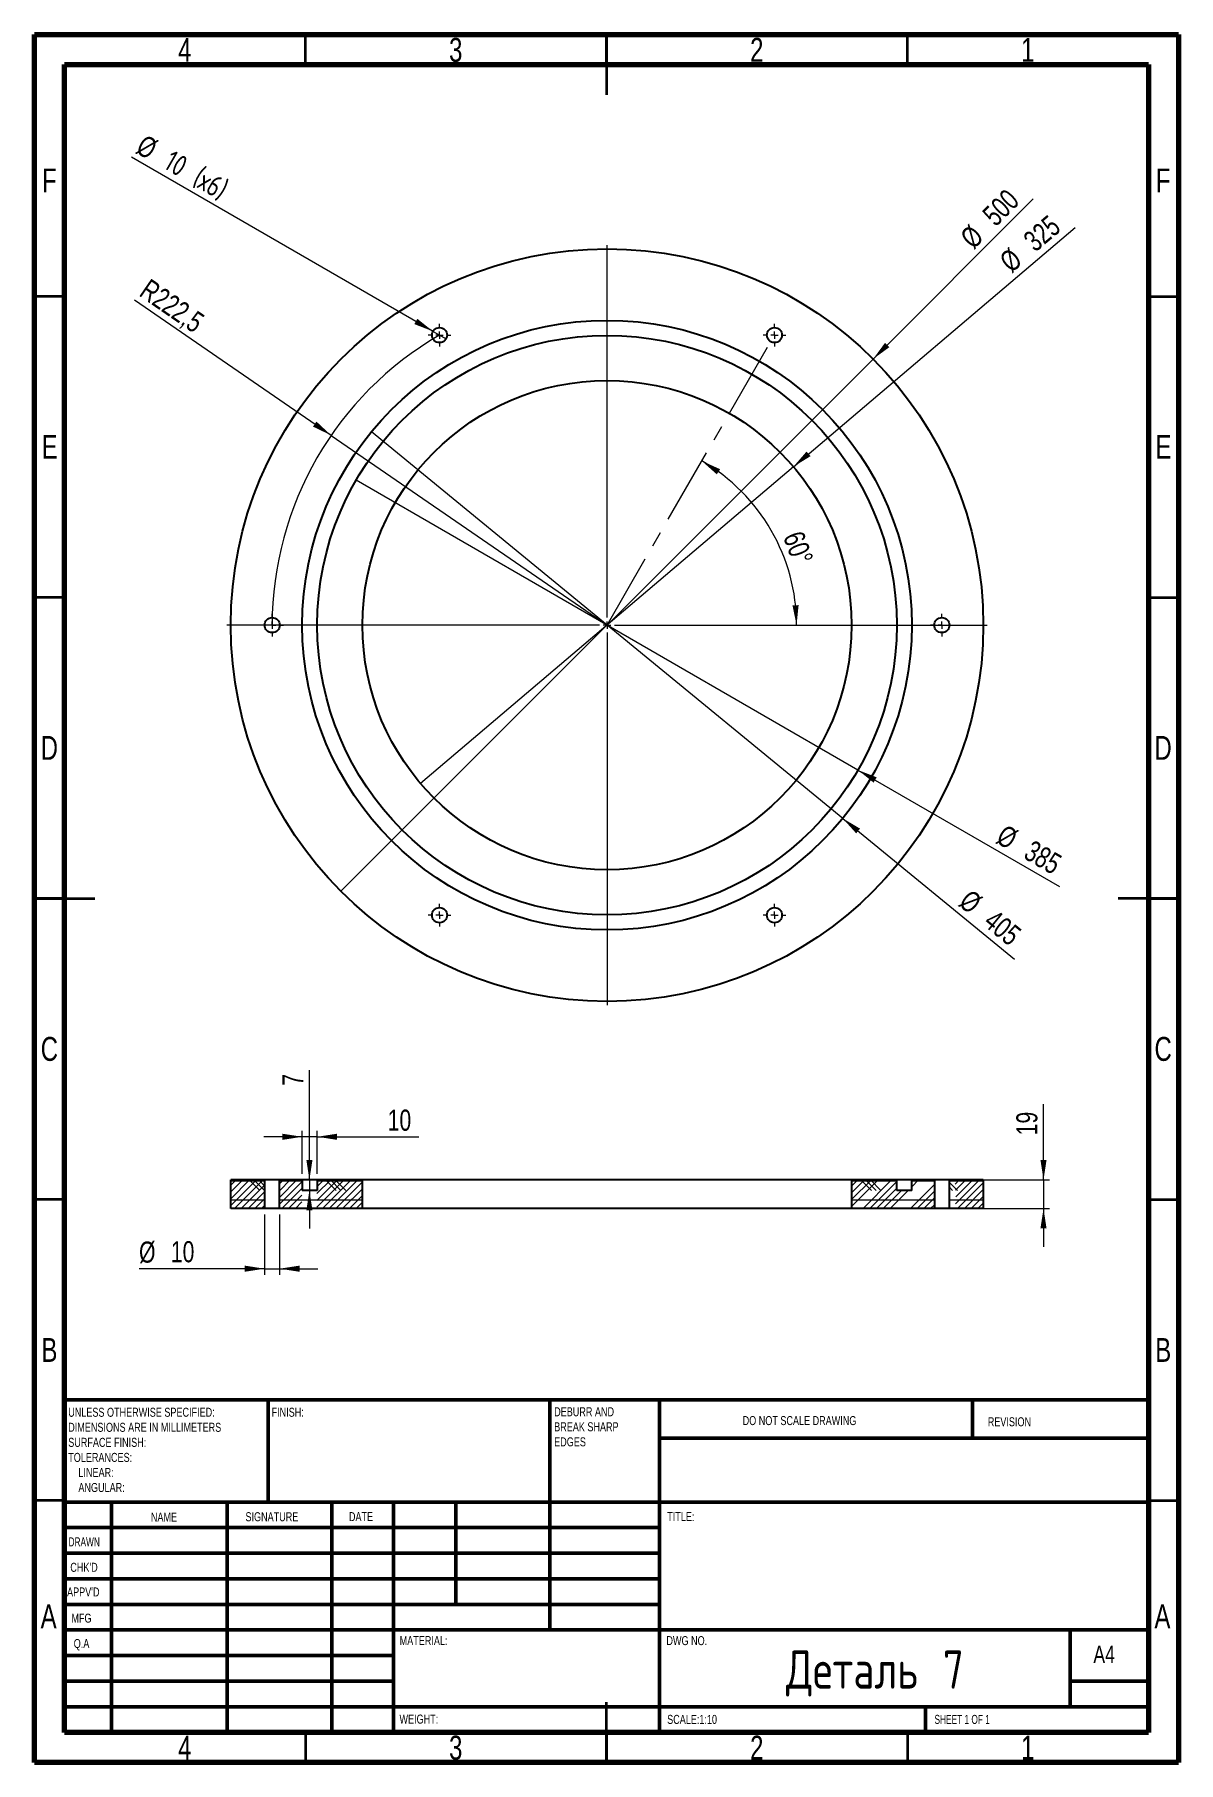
# Model space of a CAD drawing. Header units: millimetres. Extents: x 15 to 205, y 5 to 292.
import ezdxf

# ---------------------------------------------------------------- set-up
doc = ezdxf.new("R2010")
doc.units = ezdxf.units.MM
doc.linetypes.add('CENTERX2', pattern=[20.32, 12.7, -2.54, 2.54, -2.54])
doc.styles.add('SLDTEXTSTYLE0', font='TXT', dxfattribs={"width": 0.75})
doc.styles.add('SLDTEXTSTYLE1', font='TXT', dxfattribs={"width": 0.686449})
doc.styles.add('SLDTEXTSTYLE2', font='TXT', dxfattribs={"width": 0.6875})
doc.styles.add('SLDTEXTSTYLE3', font='TXT', dxfattribs={"width": 0.75, "bigfont": 'bigfont'})
doc.dimstyles.new('SLDDIMSTYLE0', dxfattribs={"dimtxt": 3.5, "dimasz": 3.302, "dimexe": 0, "dimexo": 0.0625, "dimgap": 0.875, "dimtad": 1, "dimdec": 1, "dimlfac": 4, "dimrnd": 1e-09, "dimzin": 12, "dimdsep": 46, "dimtxsty": 'SLDTEXTSTYLE0', "dimsah": 1, "dimcen": 0, "dimadec": 0, "dimazin": 3, "dimtfac": 1, "dimtdec": 1, "dimtofl": 0, "dimtmove": 0, "dimatfit": 3, "dimfxl": 1, "dimfrac": 2, "dimtolj": 1, "dimtzin": 12, "dimarcsym": 0})
doc.dimstyles.new('SLDDIMSTYLE1', dxfattribs={"dimtxt": 3.5, "dimasz": 3.302, "dimexe": 0, "dimexo": 0.0625, "dimgap": 0.875, "dimtad": 1, "dimdec": 4, "dimlfac": 4, "dimzin": 12, "dimdsep": 46, "dimtxsty": 'SLDTEXTSTYLE0', "dimsah": 1, "dimcen": 0.09, "dimazin": 3, "dimtfac": 1, "dimtofl": 0, "dimtmove": 0, "dimatfit": 3, "dimfxl": 1, "dimfrac": 2, "dimtolj": 1, "dimtzin": 12, "dimarcsym": 0})
doc.dimstyles.new('SLDDIMSTYLE2', dxfattribs={"dimtxt": 3.5, "dimasz": 3.302, "dimexe": 0, "dimexo": 0.0625, "dimgap": 0.875, "dimtad": 1, "dimdec": 0, "dimlfac": 4, "dimrnd": 1e-09, "dimzin": 12, "dimdsep": 46, "dimtxsty": 'SLDTEXTSTYLE0', "dimblk1": 'NONE', "dimsah": 1, "dimcen": 0, "dimadec": 0, "dimazin": 3, "dimtfac": 1, "dimtdec": 0, "dimtmove": 0, "dimatfit": 3, "dimldrblk": 'NONE', "dimfxl": 1, "dimfrac": 2, "dimtolj": 1, "dimtzin": 12, "dimarcsym": 0})
doc.dimstyles.new('SLDDIMSTYLE3', dxfattribs={"dimtxt": 3.5, "dimasz": 3.302, "dimexe": 0, "dimexo": 0.0625, "dimgap": 0.875, "dimtad": 1, "dimdec": 0, "dimlfac": 4, "dimrnd": 1e-09, "dimzin": 12, "dimdsep": 46, "dimtxsty": 'SLDTEXTSTYLE0', "dimsah": 1, "dimcen": 0.09, "dimadec": 0, "dimazin": 3, "dimtfac": 1, "dimtdec": 0, "dimtmove": 0, "dimatfit": 0, "dimfxl": 1, "dimfrac": 2, "dimtolj": 1, "dimtzin": 12, "dimarcsym": 0})
doc.dimstyles.new('SLDDIMSTYLE4', dxfattribs={"dimtxt": 3.5, "dimasz": 3.302, "dimexe": 0, "dimexo": 0.0625, "dimgap": 0.875, "dimtad": 1, "dimdec": 0, "dimlfac": 4, "dimrnd": 1e-09, "dimzin": 12, "dimdsep": 46, "dimtxsty": 'SLDTEXTSTYLE0', "dimsah": 1, "dimcen": 0.09, "dimadec": 0, "dimazin": 3, "dimtfac": 1, "dimtmove": 0, "dimatfit": 0, "dimfxl": 1, "dimfrac": 2, "dimtolj": 1, "dimtzin": 12, "dimarcsym": 0})
pattern_1 = [(0, (0, 0), (0, 3.175), []), (135, (1.5875, -1.5875), (-6.35, -6.35), [4.49013, -4.49013]), (135, (2.381, -1.5875), (-6.35, -6.35), [4.49013, -4.49013]), (135, (3.175, -1.5875), (-6.35, -6.35), [4.49013, -4.49013])]

# ---------------------------------------------------------------- blocks, each defined once
blk = doc.blocks.new('SW_NOTE_0')
at = {"color": 0, "linetype": 'Continuous', "lineweight": 0, "char_height": 1.5, "attachment_point": 1, "style": 'SLDTEXTSTYLE0'}
for s, insert in [('UNLESS OTHERWISE SPECIFIED:', (0, 1.93)), ('DIMENSIONS ARE IN MILLIMETERS', (0, -0.57)), ('TOLERANCES:', (0, -5.57)), ('SURFACE FINISH:', (0, -3.07)), ('LINEAR:', (1.69, -8.07)), ('ANGULAR:', (1.69, -10.57))]:
    blk.add_mtext(s, dxfattribs=dict(at, insert=insert))
blk = doc.blocks.new('SW_NOTE_0_1')
at = {"color": 0, "linetype": 'Continuous', "lineweight": 0, "char_height": 1.5, "attachment_point": 1, "style": 'SLDTEXTSTYLE0'}
for s, insert in [('DEBURR AND', (0, 1.93)), ('BREAK SHARP', (0, -0.57)), ('EDGES', (0, -3.07))]:
    blk.add_mtext(s, dxfattribs=dict(at, insert=insert))
blk = doc.blocks.new('_D')
at = {"color": 7, "linetype": 'Continuous', "lineweight": 0}
for q in [(31.62, 247.88), (110.09, 193.9)]:
    blk.add_line((64.26, 225.43), q, dxfattribs=at)
at = {"color": 7, "linetype": 'Continuous', "lineweight": 18}
blk.add_solid([(64.26, 225.43), (61.82, 227.72), (61.25, 226.88)], dxfattribs=at)
at = {"color": 7, "linetype": 'Continuous', "lineweight": 18, "insert": (34.17, 251.6), "char_height": 3.5, "attachment_point": 1, "rotation": 325.4746, "style": 'SLDTEXTSTYLE0'}
blk.add_mtext('R222,5', dxfattribs=at)
blk = doc.blocks.new('_D_1')
at = {"color": 7, "linetype": 'Continuous', "lineweight": 18}
blk.add_arc((110.09, 193.9), 31.49, 0, 60, dxfattribs=at)
for points in [[(125.83, 221.17), (128.32, 218.95), (128.88, 219.8)], [(141.57, 193.9), (141.91, 197.23), (140.89, 197.18)]]:
    blk.add_solid(points, dxfattribs=at)
at = {"color": 7, "linetype": 'Continuous', "lineweight": 18, "insert": (142.56, 209.83), "char_height": 3.5, "attachment_point": 1, "rotation": 290.5456, "style": 'SLDTEXTSTYLE0'}
blk.add_mtext('60°', dxfattribs=at)
blk = doc.blocks.new('_D_2')
at = {"color": 7, "linetype": 'Continuous', "lineweight": 0}
for q in [(180.89, 264.71), (65.89, 149.71)]:
    blk.add_line((154.28, 238.1), q, dxfattribs=at)
at = {"color": 7, "linetype": 'Continuous', "lineweight": 18}
blk.add_solid([(154.28, 238.1), (156.97, 240.07), (156.26, 240.79)], dxfattribs=at)
at = {"color": 7, "linetype": 'Continuous', "lineweight": 18, "char_height": 3.5, "attachment_point": 1, "rotation": 45, "style": 'SLDTEXTSTYLE0'}
for s, insert in [('500', (172.18, 262.45)), ('%%c', (168.48, 258.68))]:
    blk.add_mtext(s, dxfattribs=dict(at, insert=insert))
blk = doc.blocks.new('_None')
blk = doc.blocks.new('_D_3')
at = {"color": 7, "linetype": 'Continuous', "lineweight": 0}
for q in [(187.82, 259.97), (79.13, 167.6)]:
    blk.add_line((141.04, 220.21), q, dxfattribs=at)
at = {"color": 7, "linetype": 'Continuous', "lineweight": 18}
blk.add_solid([(141.04, 220.21), (143.89, 221.97), (143.23, 222.74)], dxfattribs=at)
at = {"color": 7, "linetype": 'Continuous', "lineweight": 18, "char_height": 3.5, "attachment_point": 1, "rotation": 40.3618, "style": 'SLDTEXTSTYLE0'}
for s, insert in [('325', (178.95, 258.43)), ('%%c', (174.97, 254.97))]:
    blk.add_mtext(s, dxfattribs=dict(at, insert=insert))
blk = doc.blocks.new('_D_4')
at = {"color": 7, "linetype": 'Continuous', "lineweight": 0}
for q in [(31.11, 271.62), (83.36, 241.45)]:
    blk.add_line((81.19, 242.7), q, dxfattribs=at)
at = {"color": 7, "linetype": 'Continuous', "lineweight": 18}
blk.add_solid([(81.19, 242.7), (78.58, 244.79), (78.08, 243.91)], dxfattribs=at)
at = {"color": 7, "linetype": 'Continuous', "lineweight": 18, "char_height": 3.5, "attachment_point": 1, "rotation": 330}
for s, insert, style in [('%%c', (33.36, 275.52), 'SLDTEXTSTYLE0'), ('10 (х6)', (37.96, 272.93), 'SLDTEXTSTYLE3')]:
    blk.add_mtext(s, dxfattribs=dict(at, insert=insert, style=style))
blk = doc.blocks.new('_D_5')
at = {"color": 7, "linetype": 'Continuous', "lineweight": 0}
for q in [(68.41, 217.97), (185.27, 150.5)]:
    blk.add_line((151.76, 169.84), q, dxfattribs=at)
at = {"color": 7, "linetype": 'Continuous', "lineweight": 18}
blk.add_solid([(151.76, 169.84), (154.37, 167.75), (154.88, 168.63)], dxfattribs=at)
at = {"color": 7, "linetype": 'Continuous', "lineweight": 18, "char_height": 3.5, "attachment_point": 1, "rotation": 330, "style": 'SLDTEXTSTYLE0'}
for s, insert in [('%%c', (176.24, 160.92)), ('385', (180.84, 158.33))]:
    blk.add_mtext(s, dxfattribs=dict(at, insert=insert))
blk = doc.blocks.new('_D_6')
at = {"color": 7, "linetype": 'Continuous', "lineweight": 0}
for q in [(70.94, 226), (177.75, 138.43)]:
    blk.add_line((149.24, 161.81), q, dxfattribs=at)
at = {"color": 7, "linetype": 'Continuous', "lineweight": 18}
blk.add_solid([(149.24, 161.81), (151.47, 159.32), (152.11, 160.11)], dxfattribs=at)
at = {"color": 7, "linetype": 'Continuous', "lineweight": 18, "char_height": 3.5, "attachment_point": 1, "rotation": 320.6539, "style": 'SLDTEXTSTYLE0'}
for s, insert in [('%%c', (170.52, 150.19)), ('405', (174.64, 146.88))]:
    blk.add_mtext(s, dxfattribs=dict(at, insert=insert))
blk = doc.blocks.new('SW_CENTERMARKSYMBOL_0')
at = {"color": 0, "linetype": 'Continuous', "lineweight": 18}
for p, q in [((0, 1.25), (0, 63.125)), ((-1.25, 0), (-63.125, 0)), ((0, 0), (-0.625, 0)), ((0, 0), (0, 0.625)), ((0, 0), (0, -0.625)), ((0, 0), (0.625, 0)), ((1.25, 0), (63.125, 0)), ((0, -1.25), (0, -63.125))]:
    blk.add_line(p, q, dxfattribs=at)
blk = doc.blocks.new('SW_CENTERMARKSYMBOL_1')
at = {"color": 0, "linetype": 'Continuous', "lineweight": 18}
for p, q in [((-1.25, 0), (-1.875, 0)), ((0, 0), (-0.625, 0)), ((0, 1.25), (0, 1.875)), ((0, 0), (0, 0.625)), ((0, 0), (0, -0.625)), ((0, 0), (0.625, 0)), ((1.25, 0), (1.875, 0)), ((0, -1.25), (0, -1.875))]:
    blk.add_line(p, q, dxfattribs=at)
blk = doc.blocks.new('SW_CENTERMARKSYMBOL_2')
at = {"color": 0, "linetype": 'Continuous', "lineweight": 18}
for p, q in [((-1.25, 0), (-1.875, 0)), ((0, 0), (-0.625, 0)), ((0, 1.25), (0, 1.875)), ((0, 0), (0, 0.625)), ((0, 0), (0, -0.625)), ((0, 0), (0.625, 0)), ((1.25, 0), (1.875, 0)), ((0, -1.25), (0, -1.875))]:
    blk.add_line(p, q, dxfattribs=at)
blk = doc.blocks.new('SW_CENTERMARKSYMBOL_3')
at = {"color": 0, "linetype": 'Continuous', "lineweight": 18}
for p, q in [((-1.25, 0), (-1.875, 0)), ((0, 0), (-0.625, 0)), ((0, 1.25), (0, 1.875)), ((0, 0), (0, 0.625)), ((0, 0), (0, -0.625)), ((0, 0), (0.625, 0)), ((1.25, 0), (1.875, 0)), ((0, -1.25), (0, -1.875))]:
    blk.add_line(p, q, dxfattribs=at)
blk = doc.blocks.new('SW_CENTERMARKSYMBOL_4')
at = {"color": 0, "linetype": 'Continuous', "lineweight": 18}
for p, q in [((-1.25, 0), (-1.875, 0)), ((0, 0), (-0.625, 0)), ((0, 1.25), (0, 1.875)), ((0, 0), (0, 0.625)), ((0, 0), (0, -0.625)), ((0, 0), (0.625, 0)), ((1.25, 0), (1.875, 0)), ((0, -1.25), (0, -1.875))]:
    blk.add_line(p, q, dxfattribs=at)
blk = doc.blocks.new('SW_CENTERMARKSYMBOL_5')
at = {"color": 0, "linetype": 'Continuous', "lineweight": 18}
for p, q in [((-1.25, 0), (-1.875, 0)), ((0, 0), (-0.625, 0)), ((0, 1.25), (0, 1.875)), ((0, 0), (0, 0.625)), ((0, 0), (0, -0.625)), ((0, 0), (0.625, 0)), ((1.25, 0), (1.875, 0)), ((0, -1.25), (0, -1.875))]:
    blk.add_line(p, q, dxfattribs=at)
blk = doc.blocks.new('SW_CENTERMARKSYMBOL_6')
at = {"color": 0, "linetype": 'Continuous', "lineweight": 18}
for p, q in [((-1.25, 0), (-1.875, 0)), ((0, 0), (-0.625, 0)), ((0, 1.25), (0, 1.875)), ((0, 0), (0, 0.625)), ((0, 0), (0, -0.625)), ((0, 0), (0.625, 0)), ((1.25, 0), (1.875, 0)), ((0, -1.25), (0, -1.875))]:
    blk.add_line(p, q, dxfattribs=at)
blk = doc.blocks.new('SW_HATCH_0')
at = {"color": 0, "linetype": 'Continuous', "lineweight": 0}
for p, q in [((0, 0), (-0.89, -0.89)), ((1.12, 0), (-0.89, -2.01)), ((2.25, 0), (-0.89, -3.14)), ((3.37, 0), (-0.89, -4.26)), ((4.49, 0), (-0.26, -4.75)), ((4.73, -0.88), (0.86, -4.75)), ((4.73, -2), (1.99, -4.75)), ((4.73, -3.12), (3.11, -4.75)), ((4.73, -4.25), (4.23, -4.75))]:
    blk.add_line(p, q, dxfattribs=at)
blk = doc.blocks.new('SW_HATCH_1')
at = {"color": 0, "linetype": 'Continuous', "lineweight": 0}
for p, q in [((0, 0), (-0.62, -0.62)), ((1.12, 0), (-0.62, -1.75)), ((2.25, 0), (-0.62, -2.87)), ((7.86, 0), (5.58, -2.28)), ((8.98, 0), (5.58, -3.4)), ((10.1, 0), (5.58, -4.53)), ((6.74, 0), (5.63, -1.11)), ((11.23, 0), (6.48, -4.75)), ((12.35, 0), (7.6, -4.75)), ((3.06, -0.31), (-0.62, -3.99)), ((3.06, -1.43), (-0.26, -4.75)), ((3.06, -2.55), (0.86, -4.75)), ((13.13, -0.34), (8.72, -4.75)), ((13.13, -1.47), (9.84, -4.75)), ((13.13, -2.59), (10.97, -4.75)), ((3.06, -3.67), (1.99, -4.75)), ((13.13, -3.71), (12.09, -4.75))]:
    blk.add_line(p, q, dxfattribs=at)
blk = doc.blocks.new('SW_HATCH_2')
at = {"color": 0, "linetype": 'Continuous', "lineweight": 0}
for p, q in [((0, 0), (-1.04, -1.04)), ((1.12, 0), (-1.04, -2.16)), ((2.25, 0), (-1.04, -3.28)), ((3.37, 0), (-1.04, -4.41)), ((5.61, 0), (0.86, -4.75)), ((8.98, 0), (8.96, -0.02)), ((10.1, 0), (8.96, -1.14)), ((6.46, -0.27), (1.99, -4.75)), ((6.46, -1.4), (3.11, -4.75)), ((7.23, -1.75), (4.23, -4.75)), ((8.35, -1.75), (5.35, -4.75)), ((12.71, -0.76), (8.72, -4.75)), ((12.71, -1.88), (9.84, -4.75)), ((12.71, -3), (10.97, -4.75)), ((12.71, -4.13), (12.09, -4.75))]:
    blk.add_line(p, q, dxfattribs=at)
blk = doc.blocks.new('SW_HATCH_3')
at = {"color": 0, "linetype": 'Continuous', "lineweight": 0}
for p, q in [((0, 0), (-0.7, -0.7)), ((3.37, 0), (-0.61, -3.98)), ((1.12, 0), (-0.6, -1.72)), ((2.25, 0), (-0.56, -2.81)), ((4, -0.49), (-0.26, -4.75)), ((4, -1.61), (0.86, -4.75)), ((4, -2.74), (1.99, -4.75)), ((4, -3.86), (3.11, -4.75))]:
    blk.add_line(p, q, dxfattribs=at)
blk = doc.blocks.new('_D_7')
at = {"color": 7, "linetype": 'Continuous', "lineweight": 0}
for p, q in [((182.59, 101.76), (182.59, 114.35)), ((54.21, 101.76), (183.59, 101.76)), ((182.59, 101.76), (182.59, 97.01)), ((54.21, 97.01), (183.59, 97.01)), ((182.59, 97.01), (182.59, 90.66))]:
    blk.add_line(p, q, dxfattribs=at)
at = {"color": 7, "linetype": 'Continuous', "lineweight": 18}
for points in [[(182.59, 101.76), (183.09, 105.06), (182.08, 105.06)], [(182.59, 97.01), (182.08, 93.71), (183.09, 93.71)]]:
    blk.add_solid(points, dxfattribs=at)
at = {"color": 7, "linetype": 'Continuous', "lineweight": 18, "insert": (178.07, 109.17), "char_height": 3.5, "attachment_point": 1, "rotation": 90, "style": 'SLDTEXTSTYLE0'}
blk.add_mtext('19', dxfattribs=at)
blk = doc.blocks.new('_D_8')
at = {"color": 7, "linetype": 'Continuous', "lineweight": 0}
for p, q in [((60.65, 101.76), (60.65, 120)), ((60.46, 101.76), (61.65, 101.76)), ((60.65, 101.76), (60.65, 100.01)), ((60.65, 100.01), (60.65, 93.66))]:
    blk.add_line(p, q, dxfattribs=at)
at = {"color": 7, "linetype": 'Continuous', "lineweight": 18}
for points in [[(60.65, 101.76), (61.16, 105.06), (60.15, 105.06)], [(60.65, 100.01), (60.15, 96.71), (61.16, 96.71)]]:
    blk.add_solid(points, dxfattribs=at)
at = {"color": 7, "linetype": 'Continuous', "lineweight": 18, "insert": (56.14, 117.41), "char_height": 3.5, "attachment_point": 1, "rotation": 90, "style": 'SLDTEXTSTYLE0'}
blk.add_mtext('7', dxfattribs=at)
blk = doc.blocks.new('_D_9')
at = {"color": 7, "linetype": 'Continuous', "lineweight": 0}
for p, q in [((53.21, 96.01), (53.21, 86.01)), ((55.71, 96.01), (55.71, 86.01)), ((53.21, 87.01), (32.36, 87.01)), ((53.21, 87.01), (55.71, 87.01)), ((55.71, 87.01), (62.06, 87.01))]:
    blk.add_line(p, q, dxfattribs=at)
at = {"color": 7, "linetype": 'Continuous', "lineweight": 18}
for points in [[(53.21, 87.01), (49.91, 87.52), (49.91, 86.5)], [(55.71, 87.01), (59.01, 86.5), (59.01, 87.52)]]:
    blk.add_solid(points, dxfattribs=at)
at = {"color": 7, "linetype": 'Continuous', "lineweight": 18, "char_height": 3.5, "attachment_point": 1, "style": 'SLDTEXTSTYLE0'}
for s, insert in [('%%c', (32.36, 91.52)), ('10', (37.64, 91.58))]:
    blk.add_mtext(s, dxfattribs=dict(at, insert=insert))
blk = doc.blocks.new('_D_10')
at = {"color": 7, "linetype": 'Continuous', "lineweight": 0}
for p, q in [((59.46, 102.76), (59.46, 109.92)), ((61.96, 102.76), (61.96, 109.92)), ((59.46, 108.92), (53.11, 108.92)), ((61.96, 108.92), (59.46, 108.92)), ((61.96, 108.92), (78.84, 108.92))]:
    blk.add_line(p, q, dxfattribs=at)
at = {"color": 7, "linetype": 'Continuous', "lineweight": 18}
for points in [[(59.46, 108.92), (56.16, 109.43), (56.16, 108.41)], [(61.96, 108.92), (65.26, 108.41), (65.26, 109.43)]]:
    blk.add_solid(points, dxfattribs=at)
at = {"color": 7, "linetype": 'Continuous', "lineweight": 18, "insert": (73.66, 113.43), "char_height": 3.5, "attachment_point": 1, "style": 'SLDTEXTSTYLE0'}
blk.add_mtext('10', dxfattribs=at)

msp = doc.modelspace()

# ---------------------------------------------------------------- hatches: boundary and pattern name
at = {"linetype": 'Continuous', "lineweight": 18}
h = msp.add_hatch(dxfattribs=at)
h.set_pattern_fill('CORK', style=0)
h.set_pattern_definition(pattern_1)
h.paths.add_polyline_path([(47.585324, 97.01091), (53.210324, 97.01091), (53.210324, 101.76091), (47.585324, 101.76091)], flags=0)
h = msp.add_hatch(dxfattribs=at)
h.set_pattern_fill('CORK', style=0)
h.set_pattern_definition(pattern_1)
h.paths.add_polyline_path([(61.960324, 100.01091), (59.460324, 100.01091), (59.460324, 101.76091), (55.710324, 101.76091), (55.710324, 97.01091), (69.460324, 97.01091), (69.460324, 101.76091), (61.960324, 101.76091)], flags=0)
h = msp.add_hatch(dxfattribs=at)
h.set_pattern_fill('CORK', style=0)
h.set_pattern_definition(pattern_1)
h.paths.add_polyline_path([(160.710324, 100.01091), (158.210324, 100.01091), (158.210324, 101.76091), (150.710324, 101.76091), (150.710324, 97.01091), (164.460324, 97.01091), (164.460324, 101.76091), (160.710324, 101.76091)], flags=0)
h = msp.add_hatch(dxfattribs=at)
h.set_pattern_fill('CORK', style=0)
h.set_pattern_definition(pattern_1)
h.paths.add_polyline_path([(172.585324, 101.76091), (166.960324, 101.76091), (166.960324, 97.01091), (172.585324, 97.01091)], flags=0)

# ---------------------------------------------------------------- linework, layer by layer
at = {"color": 7, "linetype": 'Continuous', "lineweight": 70}
for p, q in [((15, 5), (15, 292)), ((15, 292), (205, 292)), ((205, 292), (205, 5)), ((20, 10), (20, 287)), ((20, 287), (200, 287)), ((200, 287), (200, 10)), ((200, 10), (20, 10)), ((205, 5), (15, 5))]:
    msp.add_line(p, q, dxfattribs=at)
at = {"color": 7, "linetype": 'Continuous', "lineweight": 35}
for p, q in [((60, 287), (60, 292)), ((110, 292), (110, 282)), ((110, 287), (110, 292)), ((160, 287), (160, 292)), ((20, 248.5), (15, 248.5)), ((200, 248.5), (205, 248.5)), ((20, 198.5), (15, 198.5)), ((200, 198.5), (205, 198.5)), ((15, 148.5), (25, 148.5)), ((20, 148.5), (15, 148.5)), ((205, 148.5), (195, 148.5)), ((200, 148.5), (205, 148.5)), ((20, 98.5), (15, 98.5)), ((200, 98.5), (205, 98.5)), ((20, 48.5), (15, 48.5)), ((200, 48.5), (205, 48.5)), ((110, 5), (110, 15)), ((60, 10), (60, 5)), ((110, 10), (110, 5)), ((160, 10), (160, 5))]:
    msp.add_line(p, q, dxfattribs=at)
at = {"color": 7, "linetype": 'CENTERX2', "lineweight": 18}
msp.add_line((110.085324, 193.904676), (137.89893, 242.079256), dxfattribs=at)
at = {"color": 7, "linetype": 'Continuous', "lineweight": 25}
for p, q in [((47.585324, 97.01091), (47.585324, 101.76091)), ((53.210324, 101.76091), (47.585324, 101.76091)), ((53.210324, 101.76091), (53.210324, 97.01091)), ((55.710324, 101.76091), (53.210324, 101.76091)), ((55.710324, 97.01091), (55.710324, 101.76091)), ((59.460324, 101.76091), (55.710324, 101.76091)), ((59.460324, 101.76091), (59.460324, 100.01091)), ((61.960324, 101.76091), (59.460324, 101.76091)), ((61.960324, 101.76091), (61.960324, 100.01091)), ((69.460324, 101.76091), (61.960324, 101.76091)), ((69.460324, 97.01091), (69.460324, 101.76091)), ((150.710324, 101.76091), (69.460324, 101.76091)), ((150.710324, 101.76091), (150.710324, 97.01091)), ((158.210324, 101.76091), (150.710324, 101.76091)), ((160.710324, 101.76091), (158.210324, 101.76091)), ((158.210324, 100.01091), (158.210324, 101.76091)), ((160.710324, 100.01091), (160.710324, 101.76091)), ((164.460324, 101.76091), (160.710324, 101.76091)), ((164.460324, 101.76091), (164.460324, 97.01091)), ((166.960324, 101.76091), (164.460324, 101.76091)), ((166.960324, 97.01091), (166.960324, 101.76091)), ((172.585324, 101.76091), (166.960324, 101.76091)), ((172.585324, 101.76091), (172.585324, 97.01091)), ((61.960324, 100.01091), (59.460324, 100.01091)), ((160.710324, 100.01091), (158.210324, 100.01091)), ((53.210324, 97.01091), (47.585324, 97.01091)), ((55.710324, 97.01091), (53.210324, 97.01091)), ((69.460324, 97.01091), (55.710324, 97.01091)), ((150.710324, 97.01091), (69.460324, 97.01091)), ((164.460324, 97.01091), (150.710324, 97.01091)), ((166.960324, 97.01091), (164.460324, 97.01091)), ((172.585324, 97.01091), (166.960324, 97.01091))]:
    msp.add_line(p, q, dxfattribs=at)
at = {"color": 7, "linetype": 'Continuous', "lineweight": 50}
for p, q in [((20, 65.25), (200, 65.25)), ((20, 65.25), (20, 10)), ((53.8, 48.25), (53.8, 65.25)), ((100.6, 65.25), (100.6, 27)), ((118.8, 65.25), (118.8, 10)), ((170.8, 58.875), (170.8, 65.25)), ((200, 58.875), (118.8, 58.875)), ((200, 48.25), (20, 48.25)), ((27.8, 48.25), (27.8, 10)), ((46.990952, 48.25), (46.990952, 10)), ((64.398926, 48.25), (64.398926, 10)), ((74.6, 10), (74.6, 48.25)), ((85, 31.25), (85, 48.25)), ((118.8, 44), (20, 44)), ((118.8, 39.75), (20, 39.75)), ((118.8, 35.5), (20, 35.5)), ((118.8, 31.25), (20, 31.25)), ((74.6, 27), (20, 27)), ((74.6, 27), (200, 27)), ((187, 14.25), (187, 27)), ((74.6, 22.749928), (20, 22.749928)), ((74.6, 18.5), (20, 18.5)), ((200, 18.5), (187, 18.5)), ((20, 14.25), (200, 14.25)), ((163, 10), (163, 14.25))]:
    msp.add_line(p, q, dxfattribs=at)
at = {"color": 7, "linetype": 'Continuous', "lineweight": 25}
for centre, radius in [((110.085324, 193.904676), 62.5), ((110.085324, 193.904676), 50.625), ((110.085324, 193.904676), 48.125), ((82.272824, 242.077339), 1.25), ((137.897824, 242.077339), 1.25), ((110.085324, 193.904676), 40.625), ((54.460324, 193.904676), 1.25), ((165.710324, 193.904676), 1.25), ((82.272824, 145.732013), 1.25), ((137.897824, 145.732013), 1.25)]:
    msp.add_circle(centre, radius, dxfattribs=at)
at = {"color": 7, "linetype": 'Continuous', "lineweight": 18}
msp.add_arc((110.085324, 193.904676), 55.625, 120.03841028, 180, dxfattribs=at)

# ---------------------------------------------------------------- block references
at = {"color": 7, "linetype": 'Continuous', "lineweight": 0}
for name, p in [('SW_CENTERMARKSYMBOL_0', (110.085324, 193.904676)), ('SW_CENTERMARKSYMBOL_4', (82.272824, 242.077339)), ('SW_CENTERMARKSYMBOL_1', (137.897824, 242.077339)), ('SW_CENTERMARKSYMBOL_5', (54.460324, 193.904676)), ('SW_CENTERMARKSYMBOL_3', (165.710324, 193.904676)), ('SW_CENTERMARKSYMBOL_2', (82.272824, 145.732013)), ('SW_CENTERMARKSYMBOL_6', (137.897824, 145.732013)), ('SW_HATCH_0', (48.475999, 101.76091)), ('SW_HATCH_1', (56.333723, 101.76091)), ('SW_HATCH_2', (151.748944, 101.76091)), ('SW_HATCH_3', (168.586924, 101.76091)), ('SW_NOTE_0', (20.593669, 61.98737)), ('SW_NOTE_0_1', (101.309216, 62.06949))]:
    msp.add_blockref(name, p, dxfattribs=at)

# ---------------------------------------------------------------- texts
for s, insert, char_height, attachment_point, style in [('4', (39.960037, 291.441827), 3.96875, 2, 'SLDTEXTSTYLE0'), ('3', (84.960037, 291.441827), 3.96875, 2, 'SLDTEXTSTYLE0'), ('2', (134.960037, 291.441827), 3.96875, 2, 'SLDTEXTSTYLE0'), ('1', (179.960037, 291.441827), 3.96875, 2, 'SLDTEXTSTYLE0'), ('F', (17.45774, 269.751779), 3.96875, 2, 'SLDTEXTSTYLE0'), ('F', (202.45774, 269.751779), 3.96875, 2, 'SLDTEXTSTYLE0'), ('E', (17.507809, 225.501779), 3.96875, 2, 'SLDTEXTSTYLE0'), ('E', (202.507809, 225.501779), 3.96875, 2, 'SLDTEXTSTYLE0'), ('D', (17.452687, 175.501779), 3.96875, 2, 'SLDTEXTSTYLE0'), ('D', (202.452687, 175.501779), 3.96875, 2, 'SLDTEXTSTYLE0'), ('C', (17.458659, 125.501779), 3.96875, 2, 'SLDTEXTSTYLE0'), ('C', (202.458659, 125.501779), 3.96875, 2, 'SLDTEXTSTYLE0'), ('B', (17.470602, 75.501779), 3.96875, 2, 'SLDTEXTSTYLE0'), ('B', (202.470602, 75.501779), 3.96875, 2, 'SLDTEXTSTYLE0'), ('FINISH:', (54.371292, 63.919272), 1.5, 1, 'SLDTEXTSTYLE0'), ('DO NOT SCALE DRAWING', (132.614641, 62.532994), 1.5, 1, 'SLDTEXTSTYLE0'), ('REVISION', (173.327582, 62.334909), 1.5, 1, 'SLDTEXTSTYLE0'), ('NAME', (34.322239, 46.501483), 1.5, 1, 'SLDTEXTSTYLE0'), ('SIGNATURE', (50.033588, 46.561756), 1.5, 1, 'SLDTEXTSTYLE0'), ('DATE', (67.214702, 46.576179), 1.5, 1, 'SLDTEXTSTYLE0'), ('TITLE:', (120.090161, 46.576179), 1.5, 1, 'SLDTEXTSTYLE0'), ('DRAWN', (20.643363, 42.384781), 1.5, 1, 'SLDTEXTSTYLE1'), ("CHK'D", (20.939222, 38.161853), 1.5, 1, 'SLDTEXTSTYLE0'), ("APPV'D", (20.401722, 34.065867), 1.5, 1, 'SLDTEXTSTYLE0'), ('A', (17.339688, 31.251779), 3.96875, 2, 'SLDTEXTSTYLE0'), ('MFG', (21.124011, 29.715784), 1.5, 1, 'SLDTEXTSTYLE0'), ('A', (202.339688, 31.251779), 3.96875, 2, 'SLDTEXTSTYLE0'), ('MATERIAL:', (75.645862, 25.986056), 1.5, 1, 'SLDTEXTSTYLE0'), ('DWG NO.', (119.953002, 25.986056), 1.5, 1, 'SLDTEXTSTYLE0'), ('Q.A', (21.509037, 25.504662), 1.5, 1, 'SLDTEXTSTYLE0'), ('Деталь 7', (154.582018, 23.606911), 6.35, 2, 'SLDTEXTSTYLE3'), ('A4', (190.871156, 24.406389), 2.9104167, 1, 'SLDTEXTSTYLE0'), ('WEIGHT:', (75.617811, 12.949312), 1.4986, 1, 'SLDTEXTSTYLE0'), ('SCALE:1:10', (120.073966, 12.900087), 1.5, 1, 'SLDTEXTSTYLE0'), ('SHEET 1 OF 1', (164.478294, 12.900087), 1.5, 1, 'SLDTEXTSTYLE2'), ('4', (39.960037, 9.441827), 3.96875, 2, 'SLDTEXTSTYLE0'), ('3', (84.960037, 9.441827), 3.96875, 2, 'SLDTEXTSTYLE0'), ('2', (134.960037, 9.441827), 3.96875, 2, 'SLDTEXTSTYLE0'), ('1', (179.960037, 9.441827), 3.96875, 2, 'SLDTEXTSTYLE0')]:
    msp.add_mtext(s, dxfattribs=dict(at, insert=insert, char_height=char_height, attachment_point=attachment_point, style=style))

# ---------------------------------------------------------------- dimensions: what is measured, and where the dimension line sits
at = {"color": 7, "linetype": 'Continuous', "lineweight": 18}
for p1, p2, picture, middle in [((83.355355, 241.452339), (81.190292, 242.702339), '_D_4', (39.703995, 266.65448)), ((65.89115, 149.710502), (154.279498, 238.09885), '_D_2', (176.312998, 260.132351)), ((79.130296, 167.595422), (141.040352, 220.21393), '_D_3', (182.88609, 255.779403)), ((70.935487, 226.001108), (149.23516, 161.808244), '_D_6', (172.743616, 142.535193)), ((68.407851, 217.967176), (151.762796, 169.842176), '_D_5', (179.670213, 153.729838))]:
    dim = msp.add_diameter_dim_2p(p1=p1, p2=p2, dimstyle='SLDDIMSTYLE2', dxfattribs=at)
    dim.commit()
    dim.dimension.update_dxf_attribs({"geometry": picture, "text_midpoint": middle, "dimtype": 163})
dim = msp.add_radius_dim(center=(110.085324, 193.904676), mpoint=(64.25725, 225.431305), dimstyle='SLDDIMSTYLE0', dxfattribs=at)
dim.commit()
dim.dimension.update_dxf_attribs({"geometry": '_D', "text_midpoint": (37.543566, 243.808538), "dimtype": 164})
dim = msp.add_angular_dim_2l(base=(137.354741, 209.648681), line1=((173.210324, 193.904676), (46.960324, 193.904676)), line2=((110.085324, 193.904676), (137.89893, 242.079256)), dimstyle='SLDDIMSTYLE1', dxfattribs=at)
dim.commit()
dim.dimension.update_dxf_attribs({"geometry": '_D_1', "text_midpoint": (139.570491, 204.955455), "dimtype": 162})
for base, p1, p2, picture, middle in [((60.65342, 100.01091), (59.460324, 101.76091), (59.460324, 100.01091), '_D_8', (60.65342, 118.703054)), ((182.585324, 97.01091), (53.210324, 101.76091), (53.210324, 97.01091), '_D_7', (182.585324, 111.76091))]:
    dim = msp.add_linear_dim(base=base, p1=p1, p2=p2, angle=90, dimstyle='SLDDIMSTYLE3', dxfattribs=at)
    dim.commit()
    dim.dimension.update_dxf_attribs({"geometry": picture, "text_midpoint": middle, "dimtype": 160})
dim = msp.add_linear_dim(base=(59.460324, 108.917404), p1=(61.960324, 101.76091), p2=(59.460324, 101.76091), dimstyle='SLDDIMSTYLE4', dxfattribs=at)
dim.commit()
dim.dimension.update_dxf_attribs({"geometry": '_D_10', "text_midpoint": (76.249093, 108.917404), "dimtype": 160})
dim = msp.add_linear_dim(base=(55.710324, 87.01091), p1=(53.210324, 97.01091), p2=(55.710324, 97.01091), text='%%c<>', dimstyle='SLDDIMSTYLE3', dxfattribs=at)
dim.commit()
dim.dimension.update_dxf_attribs({"geometry": '_D_9', "text_midpoint": (37.585324, 87.01091), "dimtype": 160})

doc.saveas('drawing.dxf')
